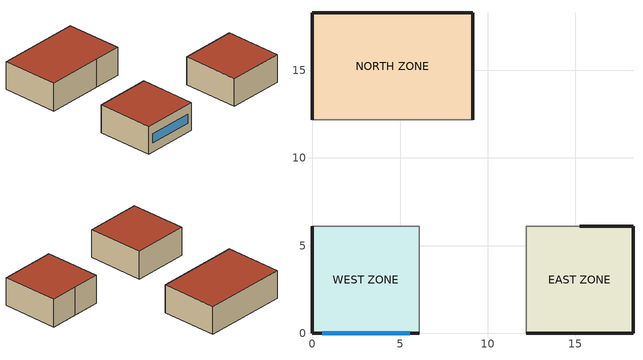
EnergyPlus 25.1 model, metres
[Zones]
WEST ZONE
 floor outside (FLOOR SLAB 8 IN): 0,0 0,6.1 6.1,6.1 6.1,0 z0
 wall outside (EXTWALL80): 0,6.1 0,0 6.1,0 z0:3.05
 wall to NORTH ZONE (PARTITION06): 6.1,6.1 0,6.1 z0:3.05
 wall to EAST ZONE (PARTITION06): 6.1,0 6.1,6.1 z0:3.05
 window (WIN-CON-LIGHT): 0.55,0 5.55,0 z1:2
 roof outside (ROOF34): 0,6.1 0,0 6.1,0 6.1,6.1 z3.05
EAST ZONE
 floor outside (FLOOR SLAB 8 IN): 12.19,0 12.19,6.1 18.29,6.1 18.29,0 z0
 wall outside (EXTWALL80): 12.19,0 18.29,0 18.29,6.1 15.24,6.1 z0:3.05
 wall to NORTH ZONE (PARTITION06): 15.24,6.1 12.19,6.1 z0:3.05
 roof outside (ROOF34): 12.19,6.1 12.19,0 18.29,0 18.29,6.1 z3.05
NORTH ZONE
 floor outside (FLOOR SLAB 8 IN): 0,12.19 0,18.29 9.14,18.29 9.14,12.19 z0
 wall outside (EXTWALL80): 9.14,12.19 9.14,18.29 0,18.29 0,12.19 z0:3.05
 roof outside (ROOF34): 0,18.29 0,12.19 9.14,12.19 9.14,18.29 z3.05
[Building]
NONE: Loads convergence tolerance value=0.04; Maximum number of warmup days=25; Minimum number of warmup days=6; North axis=0; Solar distribution=FullInteriorAndExterior; Temperature convergence tolerance value=0.4; Terrain=Suburbs
[Site:GroundTemperature:BuildingSurface]
22.03, 22.03, 22.13, 22.3, 22.43, 22.52, 22.62, 22.77, 22.78, 22.55, 22.44, 22.2
[Site:Location]
Miami Intl Ap FL USA WMO=722020: Elevation=11; Latitude=25.82; Longitude=-80.3; Time zone=-5
[SizingPeriod:DesignDay] Barometric pressure=101217; Day of month=21; Daylight saving time indicator=No; Humidity condition type=WetBulb; Rain indicator=No; Snow indicator=No; Solar model indicator=ASHRAEClearSky
Name | Daily dry bulb temperature range | Day type | Maximum dry bulb temperature | Month | Sky clearness | Wetbulb or dewpoint at maximum dry bulb | Wind direction | Wind speed
Miami Intl Ap Ann Clg .4% Condns DB=>MWB | 6.7 | SummerDesignDay | 33.2 | 7 | 1 | 25.3 | 140 | 4.5
Miami Intl Ap Ann Htg 99.6% Condns DB | 0 | WinterDesignDay | 8.7 | 1 | 0 | 8.7 | 340 | 3.8
[Construction]
EXTWALL80: A1 - 1 IN STUCCO, C4 - 4 IN COMMON BRICK, B5 - 1 IN DENSE INSULATION, E1 - 3 / 4 IN PLASTER OR GYP BOARD
FLOOR SLAB 8 IN: C10 - 8 IN HW CONCRETE, CP02 CARPET PAD
PARTITION06: E1 - 3 / 4 IN PLASTER OR GYP BOARD, C6 - 8 IN CLAY TILE, E1 - 3 / 4 IN PLASTER OR GYP BOARD
ROOF34: E2 - 1 / 2 IN SLAG OR STONE, E3 - 3 / 8 IN FELT AND MEMBRANE, B6 - 4 IN DENSE INSULATION, C12 - 2 IN HW CONCRETE
WIN-CON-LIGHT: WIN-LAY-GLASS-LIGHT
[Material] Thermal absorptance=0.9
Name | Conductivity | Density | Roughness | Solar absorptance | Specific heat | Thickness | Visible absorptance
A1 - 1 IN STUCCO | 0.691831 | 1858.142 | Smooth | 0.92 | 836.8 | 0.0253898 | 0.92
B5 - 1 IN DENSE INSULATION | 0.0432394 | 91.30524 | VeryRough | 0.5 | 836.8 | 0.0253898 | 0.5
B6 - 4 IN DENSE INSULATION | 0.0432394 | 91.30524 | VeryRough | 0.5 | 836.8 | 0.101559 | 0.5
C4 - 4 IN COMMON BRICK | 0.726422 | 1922.216 | Rough | 0.76 | 836.8 | 0.101498 | 0.76
C6 - 8 IN CLAY TILE | 0.570761 | 1121.292 | Smooth | 0.82 | 836.8 | 0.203302 | 0.82
C10 - 8 IN HW CONCRETE | 1.729577 | 2242.585 | MediumRough | 0.65 | 836.8 | 0.203302 | 0.65
C12 - 2 IN HW CONCRETE | 1.729577 | 2242.585 | MediumRough | 0.65 | 836.8 | 0.0509016 | 0.65
E1 - 3 / 4 IN PLASTER OR GYP BOARD | 0.726422 | 1601.846 | Smooth | 0.92 | 836.8 | 0.01905 | 0.92
E2 - 1 / 2 IN SLAG OR STONE | 1.435549 | 881.0155 | Rough | 0.55 | 1673.6 | 0.0127102 | 0.55
E3 - 3 / 8 IN FELT AND MEMBRANE | 0.190253 | 1121.292 | Rough | 0.75 | 1673.6 | 0.00954024 | 0.75
[Material:NoMass]
CP02 CARPET PAD: Roughness=VeryRough; Solar absorptance=0.7; Thermal absorptance=0.9; Thermal resistance=0.21648; Visible absorptance=0.7
[WindowMaterial:Glazing]
WIN-LAY-GLASS-LIGHT: Back side infrared hemispherical emissivity=0.84; Back side solar reflectance at normal incidence=0.031; Back side visible reflectance at normal incidence=0.05; Conductivity=0.9; Front side infrared hemispherical emissivity=0.84; Front side solar reflectance at normal incidence=0.031; Front side visible reflectance at normal incidence=0.05; Infrared transmittance at normal incidence=0; Optical data type=SpectralAverage; Solar transmittance at normal incidence=0.9; Thickness=0.003; Visible transmittance at normal incidence=0.9
[Coil:Cooling:DX:VariableSpeed] Condenser type=AirCooled; Crankcase heater capacity=200; Energy part load fraction curve=HPACPLFFPLR; Initial moisture evaporation rate divided by steady state ac latent capacity=0; Maximum outdoor dry bulb temperature for crankcase heater operation=10; Nominal speed level=10; Nominal time for condensate to begin leaving the coil=0; Number of speeds=10; Speed 1 energy input ratio function of air flow fraction curve=HPACEIRFFF; Speed 1 energy input ratio function of temperature curve=HPACEIRFT; Speed 1 reference unit gross rated cooling cop=4; Speed 1 reference unit gross rated sensible heat ratio=0.75; Speed 1 reference unit gross rated total cooling capacity=1524.1; Speed 1 reference unit rated air flow rate=0.135907; Speed 1 reference unit rated condenser air flow rate=0.26; Speed 1 total cooling capacity function of air flow fraction curve=HPACCoolCapFFF; Speed 1 total cooling capacity function of temperature curve=HPACCoolCapFT; Speed 2 energy input ratio function of air flow fraction curve=HPACEIRFFF; Speed 2 energy input ratio function of temperature curve=HPACEIRFT; Speed 2 reference unit gross rated cooling cop=4; Speed 2 reference unit gross rated sensible heat ratio=0.75; Speed 2 reference unit gross rated total cooling capacity=1877.9; Speed 2 reference unit rated air flow rate=0.151008; Speed 2 reference unit rated condenser air flow rate=0.3; Speed 2 total cooling capacity function of air flow fraction curve=HPACCoolCapFFF; Speed 2 total cooling capacity function of temperature curve=HPACCoolCapFT; Speed 3 energy input ratio function of air flow fraction curve=HPACEIRFFF; Speed 3 energy input ratio function of temperature curve=HPACEIRFT; Speed 3 reference unit gross rated cooling cop=4; Speed 3 reference unit gross rated sensible heat ratio=0.75; Speed 3 reference unit gross rated total cooling capacity=2226.6; Speed 3 reference unit rated air flow rate=0.166109; Speed 3 reference unit rated condenser air flow rate=0.33; Speed 3 total cooling capacity function of air flow fraction curve=HPACCoolCapFFF; Speed 3 total cooling capacity function of temperature curve=HPACCoolCapFT; Speed 4 energy input ratio function of air flow fraction curve=HPACEIRFFF; Speed 4 energy input ratio function of temperature curve=HPACEIRFT; Speed 4 reference unit gross rated cooling cop=4; Speed 4 reference unit gross rated sensible heat ratio=0.75; Speed 4 reference unit gross rated total cooling capacity=2911.3; Speed 4 reference unit rated air flow rate=0.19631; Speed 4 reference unit rated condenser air flow rate=0.38; Speed 4 total cooling capacity function of air flow fraction curve=HPACCoolCapFFF; Speed 4 total cooling capacity function of temperature curve=HPACCoolCapFT; Speed 5 energy input ratio function of air flow fraction curve=HPACEIRFFF; Speed 5 energy input ratio function of temperature curve=HPACEIRFT; Speed 5 reference unit gross rated cooling cop=4; Speed 5 reference unit gross rated sensible heat ratio=0.75; Speed 5 reference unit gross rated total cooling capacity=3581.7; Speed 5 reference unit rated air flow rate=0.226512; Speed 5 reference unit rated condenser air flow rate=0.44; Speed 5 total cooling capacity function of air flow fraction curve=HPACCoolCapFFF; Speed 5 total cooling capacity function of temperature curve=HPACCoolCapFT; Speed 6 energy input ratio function of air flow fraction curve=HPACEIRFFF; Speed 6 energy input ratio function of temperature curve=HPACEIRFT; Speed 6 reference unit condenser air flow rate=0.5; Speed 6 reference unit gross rated cooling cop=4; Speed 6 reference unit gross rated sensible heat ratio=0.75; Speed 6 reference unit gross rated total cooling capacity=4239.5; Speed 6 reference unit rated air flow rate=0.256714; Speed 6 total cooling capacity function of air flow fraction curve=HPACCoolCapFFF; Speed 6 total cooling capacity function of temperature curve=HPACCoolCapFT; Speed 7 energy input ratio function of air flow fraction curve=HPACEIRFFF; Speed 7 energy input ratio function of temperature curve=HPACEIRFT; Speed 7 reference unit condenser flow rate=0.57; Speed 7 reference unit gross rated cooling cop=4; Speed 7 reference unit gross rated sensible heat ratio=0.75; Speed 7 reference unit gross rated total cooling capacity=4885.7; Speed 7 reference unit rated air flow rate=0.286915; Speed 7 total cooling capacity function of air flow fraction curve=HPACCoolCapFFF; Speed 7 total cooling capacity function of temperature curve=HPACCoolCapFT; Speed 8 energy input ratio function of air flow fraction curve=HPACEIRFFF; Speed 8 energy input ratio function of temperature curve=HPACEIRFT; Speed 8 reference unit condenser air flow rate=0.63; Speed 8 reference unit gross rated cooling cop=4; Speed 8 reference unit gross rated sensible heat ratio=0.75; Speed 8 reference unit gross rated total cooling capacity=5520.7; Speed 8 reference unit rated air flow rate=0.317117; Speed 8 total cooling capacity function of air flow fraction curve=HPACCoolCapFFF; Speed 8 total cooling capacity function of temperature curve=HPACCoolCapFT; Speed 9 energy input ratio function of air flow fraction curve=HPACEIRFFF; Speed 9 energy input ratio function of temperature curve=HPACEIRFT; Speed 9 reference unit condenser air flow rate=0.69; Speed 9 reference unit gross rated cooling cop=4; Speed 9 reference unit gross rated sensible heat ratio=0.75; Speed 9 reference unit gross rated total cooling capacity=6144.8; Speed 9 reference unit rated air flow rate=0.347318; Speed 9 total cooling capacity function of air flow fraction curve=HPACCoolCapFFF; Speed 9 total cooling capacity function of temperature curve=HPACCoolCapFT; Speed 10 energy input ratio function of air flow fraction curve=HPACEIRFFF; Speed 10 energy input ratio function of temperature curve=HPACEIRFT; Speed 10 reference unit condenser air flow rate=0.74; Speed 10 reference unit gross rated cooling cop=4; Speed 10 reference unit gross rated sensible heat ratio=0.75; Speed 10 reference unit gross rated total cooling capacity=6758; Speed 10 reference unit rated air flow rate=0.37752; Speed 10 total cooling capacity function of air flow fraction curve=HPACCoolCapFFF; Speed 10 total cooling capacity function of temperature curve=HPACCoolCapFT
Name | Gross rated total cooling capacity at selected nominal speed level | Rated air flow rate at selected nominal speed level
Zone1PTHPDXCoolCoil | 7200 | 0.4
Zone2PTHPDXCoolCoil; Zone3PTHPDXCoolCoil | Autosize | Autosize
[Coil:Heating:DX:VariableSpeed] Crankcase heater capacity=200; Defrost control=Timed; Defrost strategy=Resistive; Defrost time period fraction=0.166667; Energy part load fraction curve=HPACCOOLPLFFPLR; Maximum outdoor dry bulb temperature for crankcase heater operation=10; Maximum outdoor dry bulb temperature for defrost operation=5; Nominal speed level=10; Number of speeds=10; Speed 1 energy input ratio function of air flow fraction curve=HPACHeatEIRFFF; Speed 1 energy input ratio function of temperature curve=HPACHeatEIRFT; Speed 1 heating capacity function of temperature curve=HPACHeatCapFT; Speed 1 reference unit gross rated heating capacity=1838.7; Speed 1 reference unit gross rated heating cop=5; Speed 1 reference unit rated air flow rate=0.166109; Speed 1 total heating capacity function of air flow fraction curve=HPACHeatCapFFF; Speed 2 energy input ratio function of air flow fraction curve=HPACHeatEIRFFF; Speed 2 energy input ratio function of temperature curve=HPACHeatEIRFT; Speed 2 heating capacity function of temperature curve=HPACHeatCapFT; Speed 2 reference unit gross rated heating capacity=2295.5; Speed 2 reference unit gross rated heating cop=5; Speed 2 reference unit rated air flow rate=0.179322; Speed 2 total heating capacity function of air flow fraction curve=HPACHeatCapFFF; Speed 3 energy input ratio function of air flow fraction curve=HPACHeatEIRFFF; Speed 3 energy input ratio function of temperature curve=HPACHeatEIRFT; Speed 3 heating capacity function of temperature curve=HPACHeatCapFT; Speed 3 reference unit gross rated heating capacity=2751.3; Speed 3 reference unit gross rated heating cop=5; Speed 3 reference unit rated air flow rate=0.192535; Speed 3 total heating capacity function of air flow fraction curve=HPACHeatCapFFF; Speed 4 energy input ratio function of air flow fraction curve=HPACHeatEIRFFF; Speed 4 energy input ratio function of temperature curve=HPACHeatEIRFT; Speed 4 heating capacity function of air flow fraction curve=HPACHeatCapFFF; Speed 4 heating capacity function of temperature curve=HPACHeatCapFT; Speed 4 reference unit gross rated heating capacity=3659.6; Speed 4 reference unit gross rated heating cop=5; Speed 4 reference unit rated air flow rate=0.218962; Speed 5 energy input ratio function of air flow fraction curve=HPACHeatEIRFFF; Speed 5 energy input ratio function of temperature curve=HPACHeatEIRFT; Speed 5 heating capacity function of air flow fraction curve=HPACHeatCapFFF; Speed 5 heating capacity function of temperature curve=HPACHeatCapFT; Speed 5 reference unit gross rated heating capacity=4563.7; Speed 5 reference unit gross rated heating cop=5; Speed 5 reference unit rated air flow rate=0.245388; Speed 6 energy input ratio function of air flow fraction curve=HPACHeatEIRFFF; Speed 6 energy input ratio function of temperature curve=HPACHeatEIRFT; Speed 6 heating capacity function of air flow fraction curve=HPACHeatCapFFF; Speed 6 heating capacity function of temperature curve=HPACHeatCapFT; Speed 6 reference unit gross rated heating capacity=5463.3; Speed 6 reference unit gross rated heating cop=5; Speed 6 reference unit rated air flow rate=0.271814; Speed 7 energy input ratio function of air flow fraction curve=HPACHeatEIRFFF; Speed 7 energy input ratio function of temperature curve=HPACHeatEIRFT; Speed 7 heating capacity function of air flow fraction curve=HPACHeatCapFFF; Speed 7 heating capacity function of temperature curve=HPACHeatCapFT; Speed 7 reference unit gross rated heating capacity=6358.4; Speed 7 reference unit gross rated heating cop=5; Speed 7 reference unit rated air flow rate=0.298241; Speed 8 energy input ratio function of air flow fraction curve=HPACHeatEIRFFF; Speed 8 energy input ratio function of temperature curve=HPACHeatEIRFT; Speed 8 heating capacity function of air flow fraction curve=HPACHeatCapFFF; Speed 8 heating capacity function of temperature curve=HPACHeatCapFT; Speed 8 reference unit gross rated heating capacity=7248.5; Speed 8 reference unit gross rated heating cop=5; Speed 8 reference unit rated air flow rate=0.324667; Speed 9 energy input ratio function of air flow fraction curve=HPACHeatEIRFFF; Speed 9 energy input ratio function of temperature curve=HPACHeatEIRFT; Speed 9 heating capacity function of air flow fraction curve=HPACHeatCapFFF; Speed 9 heating capacity function of temperature curve=HPACHeatCapFT; Speed 9 reference unit gross rated heating capacity=8133.6; Speed 9 reference unit gross rated heating cop=5; Speed 9 reference unit rated air flow rate=0.351094; Speed 10 energy input ratio function of air flow fraction curve=HPACHeatEIRFFF; Speed 10 energy input ratio function of temperature curve=HPACHeatEIRFT; Speed 10 heating capacity function of air flow fraction curve=HPACHeatCapFFF; Speed 10 heating capacity function of temperature curve=HPACHeatCapFT; Speed 10 reference unit gross rated heating capacity=9013.2; Speed 10 reference unit gross rated heating cop=5; Speed 10 reference unit rated air flow rate=0.37752
Name | Minimum outdoor dry bulb temperature for compressor operation | Rated air flow rate at selected nominal speed level | Rated heating capacity at selected nominal speed level | Resistive defrost heater capacity
Zone1PTHPDXHeatCoil | 2 | 0.4 | 7200 | 7200
Zone2PTHPDXHeatCoil | 2 | Autosize | Autosize | 4900
Zone3PTHPDXHeatCoil |  | Autosize | Autosize | 7600
[Coil:Heating:Electric] Availability schedule=HeatingCoilAvailSched; Efficiency=1; Nominal capacity=Autosize
Zone1PTHPSupHeater; Zone2PTHPSupHeater; Zone3PTHPSupHeater
[DesignSpecification:OutdoorAir] Outdoor air flow per person=0.00944; Outdoor air flow per zone=0; Outdoor air flow per zone floor area=0; Outdoor air method=Flow/Person
SZ DSOA EAST ZONE; SZ DSOA NORTH ZONE; SZ DSOA WEST ZONE
[ElectricEquipment] Design level calculation method=EquipmentLevel; Fraction latent=0; Fraction lost=0; Fraction radiant=0.3; Schedule=OFFICE EQUIP
Name | Design level | Zone or zonelist or space or spacelist
EAST ZONE ElecEq 1 | 464.375 | EAST ZONE
NORTH ZONE ElecEq 1 | 2928.751 | NORTH ZONE
WEST ZONE ElecEq 1 | 1928.751 | WEST ZONE
[Fan:SystemModel] Availability schedule=FanAndCoilAvailSched; Design electric power consumption=Autosize; Design power sizing method=TotalEfficiencyAndPressure; Design pressure rise=75; Electric power minimum flow rate fraction=0; Fan total efficiency=0.5; Motor efficiency=0.9; Motor in air stream fraction=1
Name | Design maximum air flow rate | Electric power function of flow fraction curve | Speed control method
Zone1PTHPFan | 0.4 | CombinedPowerAndFanEff | Continuous
Zone2PTHPFan; Zone3PTHPFan | Autosize |  | Discrete
[Lights] Design level calculation method=LightingLevel; End use subcategory=GeneralLights; Fraction radiant=0.2; Fraction replaceable=0; Fraction visible=0.2; Return air fraction=0; Schedule=OFFICE LIGHTING
Name | Lighting level | Zone or zonelist or space or spacelist
EAST ZONE Lights 1 | 878.6252 | EAST ZONE
NORTH ZONE Lights 1 | 878.6252 | NORTH ZONE
WEST ZONE Lights 1 | 1878.63 | WEST ZONE
[People] Activity level schedule=Activity Sch; Air velocity schedule=Air Velo Sch; Carbon dioxide generation rate=3.82e-08; Clothing insulation calculation method=ClothingInsulationSchedule; Clothing insulation schedule=Clothing Sch; Fraction radiant=0.3; Mean radiant temperature calculation type=EnclosureAveraged; Number of people calculation method=People; Number of people schedule=OFFICE OCCUPANCY; Thermal comfort model 1 type=Fanger; Work efficiency schedule=Work Eff Sch
Name | Number of people | Zone or zonelist or space or spacelist
EAST ZONE | 5 | EAST ZONE
NORTH ZONE | 4 | NORTH ZONE
WEST ZONE | 3 | WEST ZONE
[Sizing:Plant]
Hot Water Loop: Design loop exit temperature=82; Loop design temperature difference=11; Loop type=Heating
[Sizing:Zone] Account for dedicated outdoor air system=No; Cooling design air flow method=DesignDay; Cooling design air flow rate=0; Dedicated outdoor air high setpoint temperature for design=Autosize; Dedicated outdoor air low setpoint temperature for design=Autosize; Dedicated outdoor air system control strategy=NeutralSupplyAir; Heating design air flow method=DesignDay; Heating design air flow rate=0; Zone cooling design supply air humidity ratio=0.008; Zone cooling design supply air temperature=12; Zone cooling design supply air temperature input method=SupplyAirTemperature; Zone cooling sizing factor=0; Zone heating design supply air humidity ratio=0.008; Zone heating design supply air temperature=50; Zone heating design supply air temperature input method=SupplyAirTemperature; Zone heating sizing factor=0
Name | Design specification outdoor air object
WEST ZONE | SZ DSOA WEST ZONE
EAST ZONE | SZ DSOA EAST ZONE
NORTH ZONE | SZ DSOA NORTH ZONE
[ThermostatSetpoint:DualSetpoint]
DualSetPoint: Cooling setpoint temperature schedule=Cooling Setpoints; Heating setpoint temperature schedule=Heating Setpoints
[ThermostatSetpoint:SingleCooling]
Cooling Setpoint: Setpoint temperature schedule=Cooling Setpoints
[ThermostatSetpoint:SingleHeating]
Heating Setpoint: Setpoint temperature schedule=Heating Setpoints
[Zone] Ceiling height=Autocalculate; Multiplier=1; Type=1; Volume=Autocalculate
EAST ZONE; NORTH ZONE; WEST ZONE
[ZoneControl:Thermostat]
Name | Zone or zonelist | Control 1 | Control type schedule | Control 2
Zone 1 Thermostat | WEST ZONE | DualSetPoint | West Zone Control Type Sched
Zone 2 Thermostat | EAST ZONE | Heating Setpoint | Other Zone Control Type Sched | Cooling Setpoint
Zone 3 Thermostat | NORTH ZONE | Heating Setpoint | Other Zone Control Type Sched | Cooling Setpoint
[Zone equipment]
WEST ZONE: Zone1PTHP
EAST ZONE: Zone2PTHP
NORTH ZONE: Zone3PTHP
[ZoneHVAC:PackagedTerminalHeatPump] Availability schedule=FanAndCoilAvailSched; Cooling convergence tolerance=0.001; Heating convergence tolerance=0.001; Maximum outdoor dry bulb temperature for supplemental heater operation=10
Name | Cooling coil | Cooling outdoor air flow rate | Cooling supply air flow rate | Fan placement | Heating coil | Heating outdoor air flow rate | Heating supply air flow rate | Maximum supply air temperature from supplemental heater | No load outdoor air flow rate | Supplemental heating coil | Supply air fan | Supply air fan operating mode schedule | No load supply air flow rate
Zone1PTHP | Zone1PTHPDXCoolCoil | 0.028 | 0.4 | BlowThrough | Zone1PTHPDXHeatCoil | 0.028 | 0.4 | 50 | 0.0186 | Zone1PTHPSupHeater | Zone1PTHPFan | ConstantFanSch
Zone2PTHP | Zone2PTHPDXCoolCoil | Autosize | Autosize | BlowThrough | Zone2PTHPDXHeatCoil | Autosize | Autosize | Autosize | Autosize | Zone2PTHPSupHeater | Zone2PTHPFan | CyclingFanSch | Autosize
Zone3PTHP | Zone3PTHPDXCoolCoil | Autosize | Autosize | DrawThrough | Zone3PTHPDXHeatCoil | Autosize | Autosize | Autosize | Autosize | Zone3PTHPSupHeater | Zone3PTHPFan | ConstantFanSch | Autosize
[ZoneInfiltration:DesignFlowRate] Constant term coefficient=0; Design flow rate calculation method=Flow/Zone; Schedule=INFIL-SCH; Temperature term coefficient=0; Velocity squared term coefficient=0; Velocity term coefficient=0.2237
Name | Design flow rate | Zone or zonelist or space or spacelist
EAST ZONE Infil 1 | 0.04 | EAST ZONE
NORTH ZONE Infil 1 | 0 | NORTH ZONE
WEST ZONE Infil 1 | 0 | WEST ZONE
[Curve:Biquadratic] Input unit type for x=Temperature; Input unit type for y=Temperature; Output unit type=Dimensionless
Name | Maximum value of x | Maximum value of y | Minimum value of x | Minimum value of y | Coefficient1 constant | Coefficient2 x | Coefficient3 x 2 | Coefficient4 y | Coefficient5 y 2 | Coefficient6 x y | Maximum curve output | Minimum curve output
HPACCoolCapFT | 23.88889 | 46.11111 | 12.77778 | 18 | 0.942588 | 0.00954335 | 0.00068377 | -0.0110427 | 5.249e-06 | -9.72e-06
HPACEIRFT | 23.88889 | 46.11111 | 12.77778 | 18 | 0.342414 | 0.034885 | -0.0006237 | 0.00497722 | 0.000437951 | -0.000728028
HPACHeatCapFT | 23.33 | 17.22 | 17.78 | -28.89 | 0.852968 | -0.000484717 | -1.0693e-06 | 0.0185542 | 8.72425e-05 | -1.66868e-05 | 1.1896 | 0.3799
HPACHeatEIRFT | 23.33 | 17.22 | 17.78 | -28.89 | 0.707708 | 0.0148163 | 0.000262259 | -0.011324 | 0.000293928 | -0.000360528 | 2.0277 | 0.8266
[Curve:Cubic] Maximum value of x=1.5; Minimum value of x=0.5
Name | Maximum curve output | Minimum curve output | Coefficient1 constant | Coefficient2 x | Coefficient3 x 2 | Coefficient4 x 3
CombinedPowerAndFanEff | 1.5 | 0.01 | 0 | 0.027411 | 0.00874 | 0.969563
HPACHeatCapFFF |  |  | 0.84 | 0.16 | 0 | 0
[Curve:Quadratic]
Name | Maximum value of x | Minimum value of x | Coefficient1 constant | Coefficient2 x | Coefficient3 x 2
HPACCOOLPLFFPLR | 1 | 0 | 0.75 | 0.25 | 0
HPACCoolCapFFF | 1.5 | 0.5 | 0.8 | 0.2 | 0
HPACEIRFFF | 1.5 | 0.5 | 1.1552 | -0.1808 | 0.0256
HPACHeatEIRFFF | 1 | 0 | 1.3824 | -0.4336 | 0.0512
HPACPLFFPLR | 1 | 0 | 0.85 | 0.15 | 0
[Schedule:Compact]
Activity Sch: Through: 12/31, For: AllDays, Until: 24:00, 131.8
Air Velo Sch: Through: 3/31, For: AllDays, Until: 24:00, 0.15, Through: 9/30, For: AllDays, Until: 24:00, 0.25, Through: 12/31, For: AllDays, Until: 24:00, 0.15
Clothing Sch: Through: 3/31, For: AllDays, Until: 24:00, 0.5, Through: 9/30, For: AllDays, Until: 24:00, 0.9, Through: 12/31, For: AllDays, Until: 24:00, 0.5
ConstantFanSch; FanAndCoilAvailSched; HeatingCoilAvailSched: Through: 12/31, For: AllDays, Until: 24:00, 1
Cooling Setpoints: Through: 12/31, For: AllDays, Until: 24:00, 23.5
CyclingFanSch: Through: 12/31, For: AllDays, Until: 24:00, 0
Heating Setpoints: Through: 12/31, For: AllDays, Until: 24:00, 22.5
INFIL-SCH: Through: 3/31, For: AllDays, Until: 24:00, 1, Through: 10/31, For: AllDays, Until: 24:00, 0, Through: 12/31, For: AllDays, Until: 24:00, 1
OFFICE EQUIP: Through: 12/31, For: WeekDays SummerDesignDay, Until: 8:00, 0, Until: 18:00, 1, Until: 24:00, 0, For: WinterDesignDay, Until: 8:00, 0, Until: 18:00, 1, Until: 24:00, 0, For: AllOtherDays, Until: 24:00, 0
OFFICE LIGHTING: Through: 12/31, For: WeekDays SummerDesignDay, Until: 6:00, 0.05, Until: 7:00, 0.2, Until: 17:00, 1, Until: 18:00, 0.5, Until: 24:00, 0.05, For: WinterDesignDay, Until: 6:00, 0.05, Until: 7:00, 0.2, Until: 17:00, 1, Until: 18:00, 0.5, Until: 24:00, 0.05, For: AllOtherDays, Until: 24:00, 0.05
OFFICE OCCUPANCY: Through: 12/31, For: WeekDays SummerDesignDay, Until: 6:00, 0, Until: 7:00, 0.1, Until: 8:00, 0.5, Until: 12:00, 1, Until: 13:00, 0.5, Until: 16:00, 1, Until: 17:00, 0.5, Until: 18:00, 0.1, Until: 24:00, 0, For: WinterDesignDay, Until: 6:00, 0, Until: 7:00, 0.1, Until: 8:00, 0.5, Until: 12:00, 1, Until: 13:00, 0.5, Until: 16:00, 1, Until: 17:00, 0.5, Until: 18:00, 0.1, Until: 24:00, 0, For:AllOtherDays, Until: 24:00, 0
Other Zone Control Type Sched: Through: 3/31, For: AllDays, Until: 24:00, 1, Through: 9/30, For: AllDays, Until: 24:00, 2, Through: 12/31, For: AllDays, Until: 24:00, 1
West Zone Control Type Sched: Through: 12/31, For: AllDays, Until: 24:00, 4
Work Eff Sch: Through: 12/31, For: AllDays, Until: 24:00, 0.2
